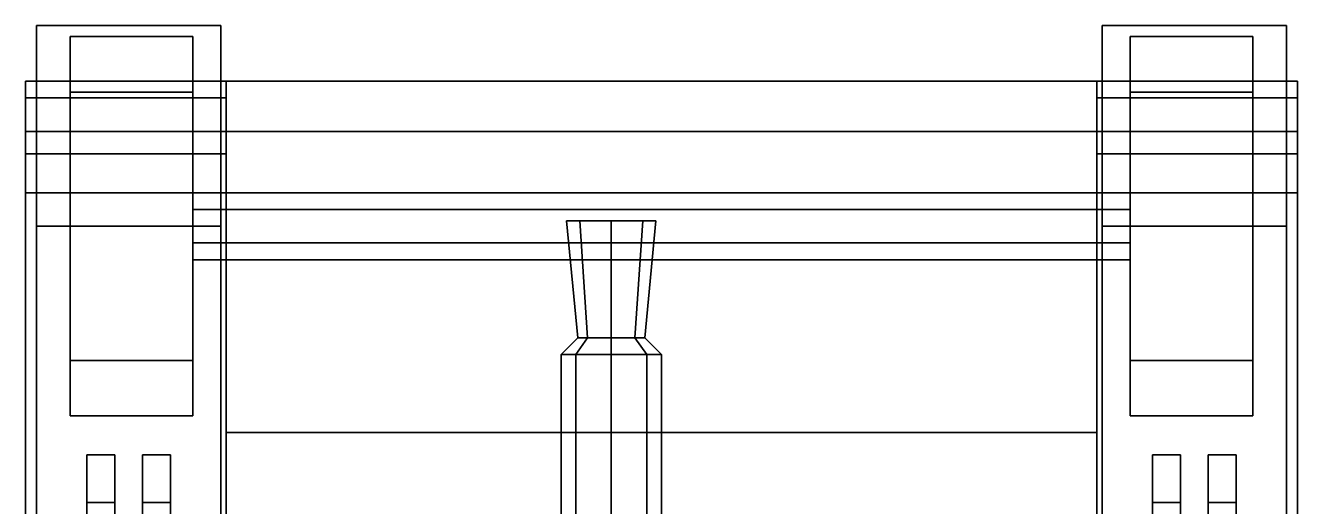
# Model space of a CAD drawing. Header units: millimetres. Extents: x -1.2 to 3, y -2.5 to 13.2.
# Drawn here: x -1.14 to 1.14, y 1.627 to 2.49 of the extents above; entities that cross this region are included whole.
import ezdxf

# ---------------------------------------------------------------- set-up
doc = ezdxf.new("R2010")
doc.units = ezdxf.units.MM
for name, color, linetype in [('gun', 1, 'Continuous'), ('mudguards', 6, 'Continuous'), ('tracks', 3, 'Continuous'), ('wheels', 2, 'Continuous')]:
    doc.layers.add(name, color=color, linetype=linetype)

msp = doc.modelspace()

# ---------------------------------------------------------------- linework, layer by layer
for points in [[(-0.78, 2.3, 0.52), (-0.78, -2.03, 0.44), (-0.78, -0.28, 1), (-0.78, 2.39, 0.71)], [(0.78, 2.39, 0.71), (0.78, 2.3, 0.52), (-0.78, 2.3, 0.52), (-0.78, 2.39, 0.71)], [(-0.78, 2.39, 0.71), (-0.78, 1.02, 1.08), (-0.78, 1.51, 1.06), (-0.78, 2.3, 0.96)], [(0.78, 2.3, 0.96), (0.78, 2.39, 0.71), (-0.78, 2.39, 0.71), (-0.78, 2.3, 0.96)], [(-0.78, 2.39, 0.71), (-0.78, -0.28, 1), (-0.78, -0.28, 1), (-0.78, 1.02, 1.08)], [(0.78, -0.28, 1), (0.78, -2.03, 0.44), (0.78, 2.3, 0.52), (0.78, 2.39, 0.71)], [(0.78, 1.51, 1.06), (0.78, 1.02, 1.08), (0.78, 2.39, 0.71), (0.78, 2.3, 0.96)], [(0.78, -0.28, 1), (0.78, -0.28, 1), (0.78, 2.39, 0.71), (0.78, 1.02, 1.08)], [(0.78, 2.3, 0.52), (0.78, 1.76, 0.34), (-0.78, 1.76, 0.34), (-0.78, 2.3, 0.52)], [(-0.78, 1.76, 0.34), (-0.78, -1.46, 0.34), (-0.78, -2.03, 0.44), (-0.78, 2.3, 0.52)], [(-0.78, 2.3, 0.96), (-0.78, 1.51, 1.06), (0.78, 1.51, 1.06), (0.78, 2.3, 0.96)], [(0.78, -2.03, 0.44), (0.78, -1.46, 0.34), (0.78, 1.76, 0.34), (0.78, 2.3, 0.52)], [(0.78, 1.76, 0.34), (0.78, -1.46, 0.34), (-0.78, -1.46, 0.34), (-0.78, 1.76, 0.34)]]:
    msp.add_3dface(points)
at = {"layer": 'gun'}
for points in [[(-0.1324, 1.93, 1.3676), (-0.15, 1.93, 1.41), (-0.17, 2.14, 1.41), (-0.1466, 2.14, 1.3534)], [(-0.15, 1.93, 1.41), (-0.1324, 1.93, 1.4524), (-0.1466, 2.14, 1.4666), (-0.17, 2.14, 1.41)], [(-0.1466, 2.14, 1.4666), (-0.09, 2.14, 1.49), (-0.0334, 2.14, 1.4666), (-0.17, 2.14, 1.41)], [(-0.17, 2.14, 1.41), (-0.0334, 2.14, 1.4666), (-0.01, 2.14, 1.41), (-0.1466, 2.14, 1.3534)], [(-0.09, 1.93, 1.35), (-0.1324, 1.93, 1.3676), (-0.1466, 2.14, 1.3534), (-0.09, 2.14, 1.33)], [(-0.1324, 1.93, 1.4524), (-0.09, 1.93, 1.47), (-0.09, 2.14, 1.49), (-0.1466, 2.14, 1.4666)], [(-0.1466, 2.14, 1.3534), (-0.01, 2.14, 1.41), (-0.0334, 2.14, 1.3534), (-0.09, 2.14, 1.33)], [(-0.0476, 1.93, 1.3676), (-0.09, 1.93, 1.35), (-0.09, 2.14, 1.33), (-0.0334, 2.14, 1.3534)], [(-0.09, 1.93, 1.47), (-0.0476, 1.93, 1.4524), (-0.0334, 2.14, 1.4666), (-0.09, 2.14, 1.49)], [(-0.03, 1.93, 1.41), (-0.0476, 1.93, 1.3676), (-0.0334, 2.14, 1.3534), (-0.01, 2.14, 1.41)], [(-0.0476, 1.93, 1.4524), (-0.03, 1.93, 1.41), (-0.01, 2.14, 1.41), (-0.0334, 2.14, 1.4666)], [(-0.1536, 1.9, 1.3464), (-0.18, 1.9, 1.41), (-0.15, 1.93, 1.41), (-0.1324, 1.93, 1.3676)], [(-0.18, 1.9, 1.41), (-0.1536, 1.9, 1.4736), (-0.1324, 1.93, 1.4524), (-0.15, 1.93, 1.41)], [(-0.09, 1.9, 1.32), (-0.1536, 1.9, 1.3464), (-0.1324, 1.93, 1.3676), (-0.09, 1.93, 1.35)], [(-0.1536, 1.9, 1.4736), (-0.09, 1.9, 1.5), (-0.09, 1.93, 1.47), (-0.1324, 1.93, 1.4524)], [(-0.0264, 1.9, 1.3464), (-0.09, 1.9, 1.32), (-0.09, 1.93, 1.35), (-0.0476, 1.93, 1.3676)], [(-0.09, 1.9, 1.5), (-0.0264, 1.9, 1.4736), (-0.0476, 1.93, 1.4524), (-0.09, 1.93, 1.47)], [(0, 1.9, 1.41), (-0.0264, 1.9, 1.3464), (-0.0476, 1.93, 1.3676), (-0.03, 1.93, 1.41)], [(-0.0264, 1.9, 1.4736), (0, 1.9, 1.41), (-0.03, 1.93, 1.41), (-0.0476, 1.93, 1.4524)], [(-0.1536, 1.9, 1.4736), (-0.18, 1.9, 1.41), (-0.18, 1.18, 1.41), (-0.1536, 1.18, 1.4736)], [(-0.18, 1.9, 1.41), (-0.1536, 1.9, 1.3464), (-0.1536, 1.18, 1.3464), (-0.18, 1.18, 1.41)], [(-0.09, 1.9, 1.5), (-0.1536, 1.9, 1.4736), (-0.1536, 1.18, 1.4736), (-0.09, 1.18, 1.5)], [(-0.1536, 1.9, 1.3464), (-0.09, 1.9, 1.32), (-0.09, 1.18, 1.32), (-0.1536, 1.18, 1.3464)], [(-0.0264, 1.9, 1.4736), (-0.09, 1.9, 1.5), (-0.09, 1.18, 1.5), (-0.0264, 1.18, 1.4736)], [(-0.09, 1.9, 1.32), (-0.0264, 1.9, 1.3464), (-0.0264, 1.18, 1.3464), (-0.09, 1.18, 1.32)], [(0, 1.9, 1.41), (-0.0264, 1.9, 1.4736), (-0.0264, 1.18, 1.4736), (0, 1.18, 1.41)], [(-0.0264, 1.9, 1.3464), (0, 1.9, 1.41), (0, 1.18, 1.41), (-0.0264, 1.18, 1.3464)]]:
    msp.add_3dface(points, dxfattribs=at)
at = {"layer": 'mudguards'}
for points in [[(-1.14, 2.36, 1.02), (-1.14, 2.26, 1.08), (-1.14, 2.3, 1.13), (-1.14, 2.39, 1.06)], [(-1.14, 2.39, 1.06), (-1.14, 2.3, 1.13), (-0.78, 2.3, 1.13), (-0.78, 2.39, 1.06)], [(-0.78, 2.39, 1.06), (-0.78, 2.36, 1.02), (-1.14, 2.36, 1.02), (-1.14, 2.39, 1.06)], [(-0.78, 2.3, 1.13), (-0.78, 2.26, 1.08), (-0.78, 2.36, 1.02), (-0.78, 2.39, 1.06)], [(0.78, 2.39, 1.06), (0.78, 2.3, 1.13), (1.14, 2.3, 1.13), (1.14, 2.39, 1.06)], [(1.14, 2.39, 1.06), (1.14, 2.36, 1.02), (0.78, 2.36, 1.02), (0.78, 2.39, 1.06)], [(0.78, 2.36, 1.02), (0.78, 2.26, 1.08), (0.78, 2.3, 1.13), (0.78, 2.39, 1.06)], [(1.14, 2.3, 1.13), (1.14, 2.26, 1.08), (1.14, 2.36, 1.02), (1.14, 2.39, 1.06)], [(-0.78, 2.36, 1.02), (-0.78, 2.26, 1.08), (-1.14, 2.26, 1.08), (-1.14, 2.36, 1.02)], [(-0.78, 2.36, 1.02), (-0.78, 2.26, 1.08), (-0.78, 2.19, 1.1), (-0.78, 2.3, 0.96)], [(-0.78, 2.3, 0.96), (-0.78, 2.19, 1.1), (-0.78, 2.26, 1.08), (-0.78, 2.36, 1.02)], [(1.14, 2.36, 1.02), (1.14, 2.26, 1.08), (0.78, 2.26, 1.08), (0.78, 2.36, 1.02)], [(0.78, 2.36, 1.02), (0.78, 2.26, 1.08), (0.78, 2.19, 1.1), (0.78, 2.3, 0.96)], [(0.78, 2.3, 0.96), (0.78, 2.19, 1.1), (0.78, 2.26, 1.08), (0.78, 2.36, 1.02)], [(-1.14, 2.26, 1.08), (-1.14, 2.19, 1.1), (-1.14, 2.19, 1.15), (-1.14, 2.3, 1.13)], [(-1.14, 2.3, 1.13), (-1.14, 2.19, 1.15), (-0.78, 2.19, 1.15), (-0.78, 2.3, 1.13)], [(-0.78, 2.3, 0.96), (-0.78, 1.5167, 1.0591), (-0.78, 1.5167, 1.0591), (-0.78, 2.19, 1.1)], [(-0.78, 2.19, 1.1), (-0.78, 1.5167, 1.0591), (-0.78, 1.5167, 1.0591), (-0.78, 2.3, 0.96)], [(-0.78, 2.19, 1.15), (-0.78, 2.19, 1.1), (-0.78, 2.26, 1.08), (-0.78, 2.3, 1.13)], [(0.78, 2.3, 1.13), (0.78, 2.19, 1.15), (1.14, 2.19, 1.15), (1.14, 2.3, 1.13)], [(0.78, 2.3, 0.96), (0.78, 1.5167, 1.0591), (0.78, 1.5167, 1.0591), (0.78, 2.19, 1.1)], [(0.78, 2.19, 1.1), (0.78, 1.5167, 1.0591), (0.78, 1.5167, 1.0591), (0.78, 2.3, 0.96)], [(0.78, 2.26, 1.08), (0.78, 2.19, 1.1), (0.78, 2.19, 1.15), (0.78, 2.3, 1.13)], [(1.14, 2.19, 1.15), (1.14, 2.19, 1.1), (1.14, 2.26, 1.08), (1.14, 2.3, 1.13)], [(-0.78, 2.26, 1.08), (-0.78, 2.19, 1.1), (-1.14, 2.19, 1.1), (-1.14, 2.26, 1.08)], [(1.14, 2.26, 1.08), (1.14, 2.19, 1.1), (0.78, 2.19, 1.1), (0.78, 2.26, 1.08)], [(-1.14, 2.19, 1.1), (-1.14, -2.26, 0.83), (-1.14, -2.26, 0.86), (-1.14, 2.19, 1.15)], [(-1.14, 2.19, 1.15), (-1.14, -2.26, 0.86), (-0.78, -2.26, 0.86), (-0.78, 2.19, 1.15)], [(-0.78, 2.19, 1.1), (-0.78, -2.26, 0.83), (-1.14, -2.26, 0.83), (-1.14, 2.19, 1.1)], [(-0.78, -2.26, 0.86), (-0.78, -2.26, 0.83), (-0.78, 2.19, 1.1), (-0.78, 2.19, 1.15)], [(1.14, 2.19, 1.1), (1.14, -2.26, 0.83), (0.78, -2.26, 0.83), (0.78, 2.19, 1.1)], [(0.78, 2.19, 1.15), (0.78, -2.26, 0.86), (1.14, -2.26, 0.86), (1.14, 2.19, 1.15)], [(0.78, 2.19, 1.1), (0.78, -2.26, 0.83), (0.78, -2.26, 0.86), (0.78, 2.19, 1.15)], [(1.14, -2.26, 0.86), (1.14, -2.26, 0.83), (1.14, 2.19, 1.1), (1.14, 2.19, 1.15)]]:
    msp.add_3dface(points, dxfattribs=at)
at = {"layer": 'tracks'}
for points in [[(-0.79, 2.49, 0.61), (-0.79, 2.39, 0.4), (-1.12, 2.39, 0.4), (-1.12, 2.49, 0.61)], [(-1.12, 2.49, 0.61), (-1.12, 2.39, 0.4), (-0.79, 2.39, 0.4), (-0.79, 2.49, 0.61)], [(-1.12, 2.39, 0.93), (-1.12, 2.49, 0.74), (-0.79, 2.49, 0.74), (-0.79, 2.39, 0.93)], [(-0.79, 2.39, 0.93), (-0.79, 2.49, 0.74), (-1.12, 2.49, 0.74), (-1.12, 2.39, 0.93)], [(-1.12, 2.49, 0.74), (-1.12, 2.49, 0.61), (-0.79, 2.49, 0.61), (-0.79, 2.49, 0.74)], [(-0.79, 2.49, 0.74), (-0.79, 2.49, 0.61), (-1.12, 2.49, 0.61), (-1.12, 2.49, 0.74)], [(0.79, 2.49, 0.61), (0.79, 2.39, 0.4), (1.12, 2.39, 0.4), (1.12, 2.49, 0.61)], [(1.12, 2.49, 0.61), (1.12, 2.39, 0.4), (0.79, 2.39, 0.4), (0.79, 2.49, 0.61)], [(1.12, 2.49, 0.74), (1.12, 2.49, 0.61), (0.79, 2.49, 0.61), (0.79, 2.49, 0.74)], [(0.79, 2.49, 0.74), (0.79, 2.49, 0.61), (1.12, 2.49, 0.61), (1.12, 2.49, 0.74)], [(0.79, 2.39, 0.93), (0.79, 2.49, 0.74), (1.12, 2.49, 0.74), (1.12, 2.39, 0.93)], [(1.12, 2.39, 0.93), (1.12, 2.49, 0.74), (0.79, 2.49, 0.74), (0.79, 2.39, 0.93)], [(-0.79, 2.39, 0.4), (-0.79, 1.56), (-1.12, 1.56), (-1.12, 2.39, 0.4)], [(-1.12, 2.39, 0.4), (-1.12, 1.56), (-0.79, 1.56), (-0.79, 2.39, 0.4)], [(-1.12, 2.13, 1.03), (-1.12, 2.39, 0.93), (-0.79, 2.39, 0.93), (-0.79, 2.13, 1.03)], [(-0.79, 2.13, 1.03), (-0.79, 2.39, 0.93), (-1.12, 2.39, 0.93), (-1.12, 2.13, 1.03)], [(1.12, 2.39, 0.4), (1.12, 1.56), (0.79, 1.56), (0.79, 2.39, 0.4)], [(0.79, 2.39, 0.4), (0.79, 1.56), (1.12, 1.56), (1.12, 2.39, 0.4)], [(1.12, 2.13, 1.03), (1.12, 2.39, 0.93), (0.79, 2.39, 0.93), (0.79, 2.13, 1.03)], [(0.79, 2.13, 1.03), (0.79, 2.39, 0.93), (1.12, 2.39, 0.93), (1.12, 2.13, 1.03)], [(-1.12, 1.17, 1), (-1.12, 2.13, 1.03), (-0.79, 2.13, 1.03), (-0.79, 1.17, 1)], [(-0.79, 1.17, 1), (-0.79, 2.13, 1.03), (-1.12, 2.13, 1.03), (-1.12, 1.17, 1)], [(1.12, 1.17, 1), (1.12, 2.13, 1.03), (0.79, 2.13, 1.03), (0.79, 1.17, 1)], [(0.79, 1.17, 1), (0.79, 2.13, 1.03), (1.12, 2.13, 1.03), (1.12, 1.17, 1)]]:
    msp.add_3dface(points, dxfattribs=at)
at = {"layer": 'wheels'}
for points in [[(-0.84, 2.3704, 0.9104), (-0.84, 2.47, 0.67), (-1.06, 2.47, 0.67), (-1.06, 2.3704, 0.9104)], [(-0.84, 2.47, 0.67), (-0.84, 2.3704, 0.4296), (-1.06, 2.3704, 0.4296), (-1.06, 2.47, 0.67)], [(-1.06, 2.13, 1.01), (-1.06, 2.3704, 0.9104), (-1.06, 2.47, 0.67), (-1.06, 1.8896, 0.9104)], [(-1.06, 1.8896, 0.9104), (-1.06, 2.47, 0.67), (-1.06, 2.3704, 0.4296), (-1.06, 1.79, 0.67)], [(-0.84, 1.8896, 0.9104), (-0.84, 2.47, 0.67), (-0.84, 2.3704, 0.9104), (-0.84, 2.13, 1.01)], [(-0.84, 1.79, 0.67), (-0.84, 2.3704, 0.4296), (-0.84, 2.47, 0.67), (-0.84, 1.8896, 0.9104)], [(0.84, 1.8896, 0.9104), (0.84, 2.47, 0.67), (0.84, 2.3704, 0.4296), (0.84, 1.79, 0.67)], [(1.06, 2.47, 0.67), (1.06, 2.3704, 0.4296), (0.84, 2.3704, 0.4296), (0.84, 2.47, 0.67)], [(0.84, 2.13, 1.01), (0.84, 2.3704, 0.9104), (0.84, 2.47, 0.67), (0.84, 1.8896, 0.9104)], [(1.06, 2.3704, 0.9104), (1.06, 2.47, 0.67), (0.84, 2.47, 0.67), (0.84, 2.3704, 0.9104)], [(1.06, 1.79, 0.67), (1.06, 2.3704, 0.4296), (1.06, 2.47, 0.67), (1.06, 1.8896, 0.9104)], [(1.06, 1.8896, 0.9104), (1.06, 2.47, 0.67), (1.06, 2.3704, 0.9104), (1.06, 2.13, 1.01)], [(-0.84, 2.13, 1.01), (-0.84, 2.3704, 0.9104), (-1.06, 2.3704, 0.9104), (-1.06, 2.13, 1.01)], [(-0.84, 2.3704, 0.4296), (-0.84, 2.13, 0.33), (-1.06, 2.13, 0.33), (-1.06, 2.3704, 0.4296)], [(-1.06, 1.79, 0.67), (-1.06, 2.3704, 0.4296), (-1.06, 2.13, 0.33), (-1.06, 1.8896, 0.4296)], [(-0.84, 1.8896, 0.4296), (-0.84, 2.13, 0.33), (-0.84, 2.3704, 0.4296), (-0.84, 1.79, 0.67)], [(0.84, 1.79, 0.67), (0.84, 2.3704, 0.4296), (0.84, 2.13, 0.33), (0.84, 1.8896, 0.4296)], [(1.06, 2.3704, 0.4296), (1.06, 2.13, 0.33), (0.84, 2.13, 0.33), (0.84, 2.3704, 0.4296)], [(1.06, 2.13, 1.01), (1.06, 2.3704, 0.9104), (0.84, 2.3704, 0.9104), (0.84, 2.13, 1.01)], [(1.06, 1.8896, 0.4296), (1.06, 2.13, 0.33), (1.06, 2.3704, 0.4296), (1.06, 1.79, 0.67)], [(0.84, 2.16, 0.722), (0.84, 2.19, 0.67), (-0.84, 2.19, 0.67), (-0.84, 2.16, 0.722)], [(0.84, 2.19, 0.67), (0.84, 2.16, 0.618), (-0.84, 2.16, 0.618), (-0.84, 2.19, 0.67)], [(0.84, 2.1, 0.722), (0.84, 2.16, 0.722), (-0.84, 2.16, 0.722), (-0.84, 2.1, 0.722)], [(0.84, 2.16, 0.618), (0.84, 2.1, 0.618), (-0.84, 2.1, 0.618), (-0.84, 2.16, 0.618)], [(-0.84, 1.8896, 0.9104), (-0.84, 2.13, 1.01), (-1.06, 2.13, 1.01), (-1.06, 1.8896, 0.9104)], [(-0.84, 2.13, 0.33), (-0.84, 1.8896, 0.4296), (-1.06, 1.8896, 0.4296), (-1.06, 2.13, 0.33)], [(1.06, 2.13, 0.33), (1.06, 1.8896, 0.4296), (0.84, 1.8896, 0.4296), (0.84, 2.13, 0.33)], [(1.06, 1.8896, 0.9104), (1.06, 2.13, 1.01), (0.84, 2.13, 1.01), (0.84, 1.8896, 0.9104)], [(0.84, 2.07, 0.67), (0.84, 2.1, 0.722), (-0.84, 2.1, 0.722), (-0.84, 2.07, 0.67)], [(0.84, 2.1, 0.618), (0.84, 2.07, 0.67), (-0.84, 2.07, 0.67), (-0.84, 2.1, 0.618)], [(-0.84, 1.79, 0.67), (-0.84, 1.8896, 0.9104), (-1.06, 1.8896, 0.9104), (-1.06, 1.79, 0.67)], [(-0.84, 1.8896, 0.4296), (-0.84, 1.79, 0.67), (-1.06, 1.79, 0.67), (-1.06, 1.8896, 0.4296)], [(1.06, 1.8896, 0.4296), (1.06, 1.79, 0.67), (0.84, 1.79, 0.67), (0.84, 1.8896, 0.4296)], [(1.06, 1.79, 0.67), (1.06, 1.8896, 0.9104), (0.84, 1.8896, 0.9104), (0.84, 1.79, 0.67)], [(-1.03, 1.465, 0.3572), (-1.03, 1.635, 0.3572), (-1.03, 1.72, 0.21), (-1.03, 1.38, 0.21)], [(-0.98, 1.635, 0.3572), (-0.98, 1.72, 0.21), (-1.03, 1.72, 0.21), (-1.03, 1.635, 0.3572)], [(-1.03, 1.38, 0.21), (-1.03, 1.72, 0.21), (-1.03, 1.635, 0.0628), (-1.03, 1.465, 0.0628)], [(-0.98, 1.72, 0.21), (-0.98, 1.635, 0.0628), (-1.03, 1.635, 0.0628), (-1.03, 1.72, 0.21)], [(-0.98, 1.38, 0.21), (-0.98, 1.72, 0.21), (-0.98, 1.635, 0.3572), (-0.98, 1.465, 0.3572)], [(-0.98, 1.465, 0.0628), (-0.98, 1.635, 0.0628), (-0.98, 1.72, 0.21), (-0.98, 1.38, 0.21)], [(-0.88, 1.635, 0.3572), (-0.88, 1.72, 0.21), (-0.93, 1.72, 0.21), (-0.93, 1.635, 0.3572)], [(-0.88, 1.72, 0.21), (-0.88, 1.635, 0.0628), (-0.93, 1.635, 0.0628), (-0.93, 1.72, 0.21)], [(-0.93, 1.465, 0.3572), (-0.93, 1.635, 0.3572), (-0.93, 1.72, 0.21), (-0.93, 1.38, 0.21)], [(-0.93, 1.38, 0.21), (-0.93, 1.72, 0.21), (-0.93, 1.635, 0.0628), (-0.93, 1.465, 0.0628)], [(-0.88, 1.38, 0.21), (-0.88, 1.72, 0.21), (-0.88, 1.635, 0.3572), (-0.88, 1.465, 0.3572)], [(-0.88, 1.465, 0.0628), (-0.88, 1.635, 0.0628), (-0.88, 1.72, 0.21), (-0.88, 1.38, 0.21)], [(0.88, 1.72, 0.21), (0.88, 1.38, 0.21), (0.88, 1.465, 0.3572), (0.88, 1.635, 0.3572)], [(0.88, 1.72, 0.21), (0.88, 1.635, 0.3572), (0.93, 1.635, 0.3572), (0.93, 1.72, 0.21)], [(0.88, 1.635, 0.0628), (0.88, 1.465, 0.0628), (0.88, 1.38, 0.21), (0.88, 1.72, 0.21)], [(0.88, 1.635, 0.0628), (0.88, 1.72, 0.21), (0.93, 1.72, 0.21), (0.93, 1.635, 0.0628)], [(0.93, 1.635, 0.3572), (0.93, 1.465, 0.3572), (0.93, 1.38, 0.21), (0.93, 1.72, 0.21)], [(0.93, 1.72, 0.21), (0.93, 1.38, 0.21), (0.93, 1.465, 0.0628), (0.93, 1.635, 0.0628)], [(0.98, 1.72, 0.21), (0.98, 1.635, 0.3572), (1.03, 1.635, 0.3572), (1.03, 1.72, 0.21)], [(0.98, 1.72, 0.21), (0.98, 1.38, 0.21), (0.98, 1.465, 0.3572), (0.98, 1.635, 0.3572)], [(0.98, 1.635, 0.0628), (0.98, 1.72, 0.21), (1.03, 1.72, 0.21), (1.03, 1.635, 0.0628)], [(0.98, 1.635, 0.0628), (0.98, 1.465, 0.0628), (0.98, 1.38, 0.21), (0.98, 1.72, 0.21)], [(1.03, 1.635, 0.3572), (1.03, 1.465, 0.3572), (1.03, 1.38, 0.21), (1.03, 1.72, 0.21)], [(1.03, 1.72, 0.21), (1.03, 1.38, 0.21), (1.03, 1.465, 0.0628), (1.03, 1.635, 0.0628)], [(-0.98, 1.635, 0.0628), (-0.98, 1.465, 0.0628), (-1.03, 1.465, 0.0628), (-1.03, 1.635, 0.0628)], [(-0.98, 1.465, 0.3572), (-0.98, 1.635, 0.3572), (-1.03, 1.635, 0.3572), (-1.03, 1.465, 0.3572)], [(-0.88, 1.465, 0.3572), (-0.88, 1.635, 0.3572), (-0.93, 1.635, 0.3572), (-0.93, 1.465, 0.3572)], [(-0.88, 1.635, 0.0628), (-0.88, 1.465, 0.0628), (-0.93, 1.465, 0.0628), (-0.93, 1.635, 0.0628)], [(0.88, 1.465, 0.0628), (0.88, 1.635, 0.0628), (0.93, 1.635, 0.0628), (0.93, 1.465, 0.0628)], [(0.88, 1.635, 0.3572), (0.88, 1.465, 0.3572), (0.93, 1.465, 0.3572), (0.93, 1.635, 0.3572)], [(0.98, 1.465, 0.0628), (0.98, 1.635, 0.0628), (1.03, 1.635, 0.0628), (1.03, 1.465, 0.0628)], [(0.98, 1.635, 0.3572), (0.98, 1.465, 0.3572), (1.03, 1.465, 0.3572), (1.03, 1.635, 0.3572)]]:
    msp.add_3dface(points, dxfattribs=at)

doc.saveas('drawing.dxf')
